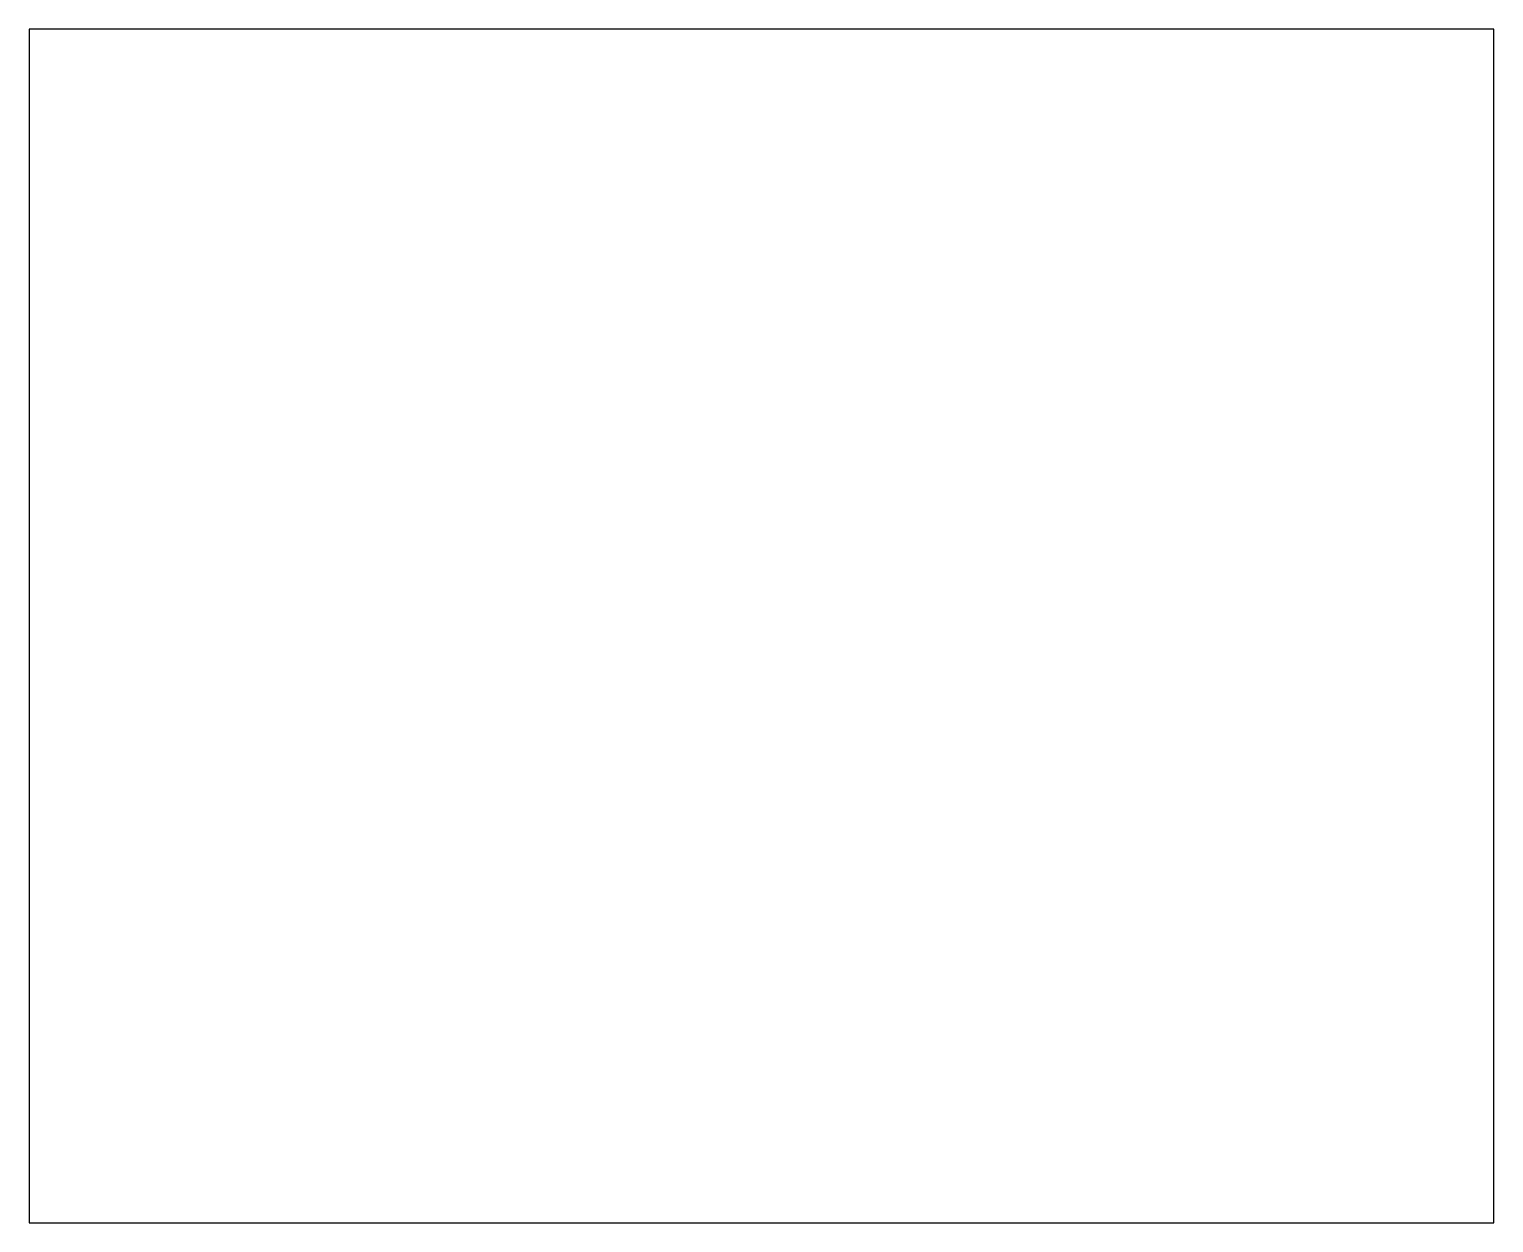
# Model space of a CAD drawing. Header units: millimetres. Extents: x -200 to 5200, y -200 to 4200.
import ezdxf

# ---------------------------------------------------------------- set-up
doc = ezdxf.new("R2010")
doc.units = ezdxf.units.MM
doc.layers.add('A-WALL', color=7, linetype='Continuous')

msp = doc.modelspace()

# ---------------------------------------------------------------- linework, layer by layer
at = {"layer": 'A-WALL'}
msp.add_lwpolyline([(-200, -200), (5200, -200), (5200, 4200), (-200, 4200)], close=True, dxfattribs=at)

doc.saveas('drawing.dxf')
